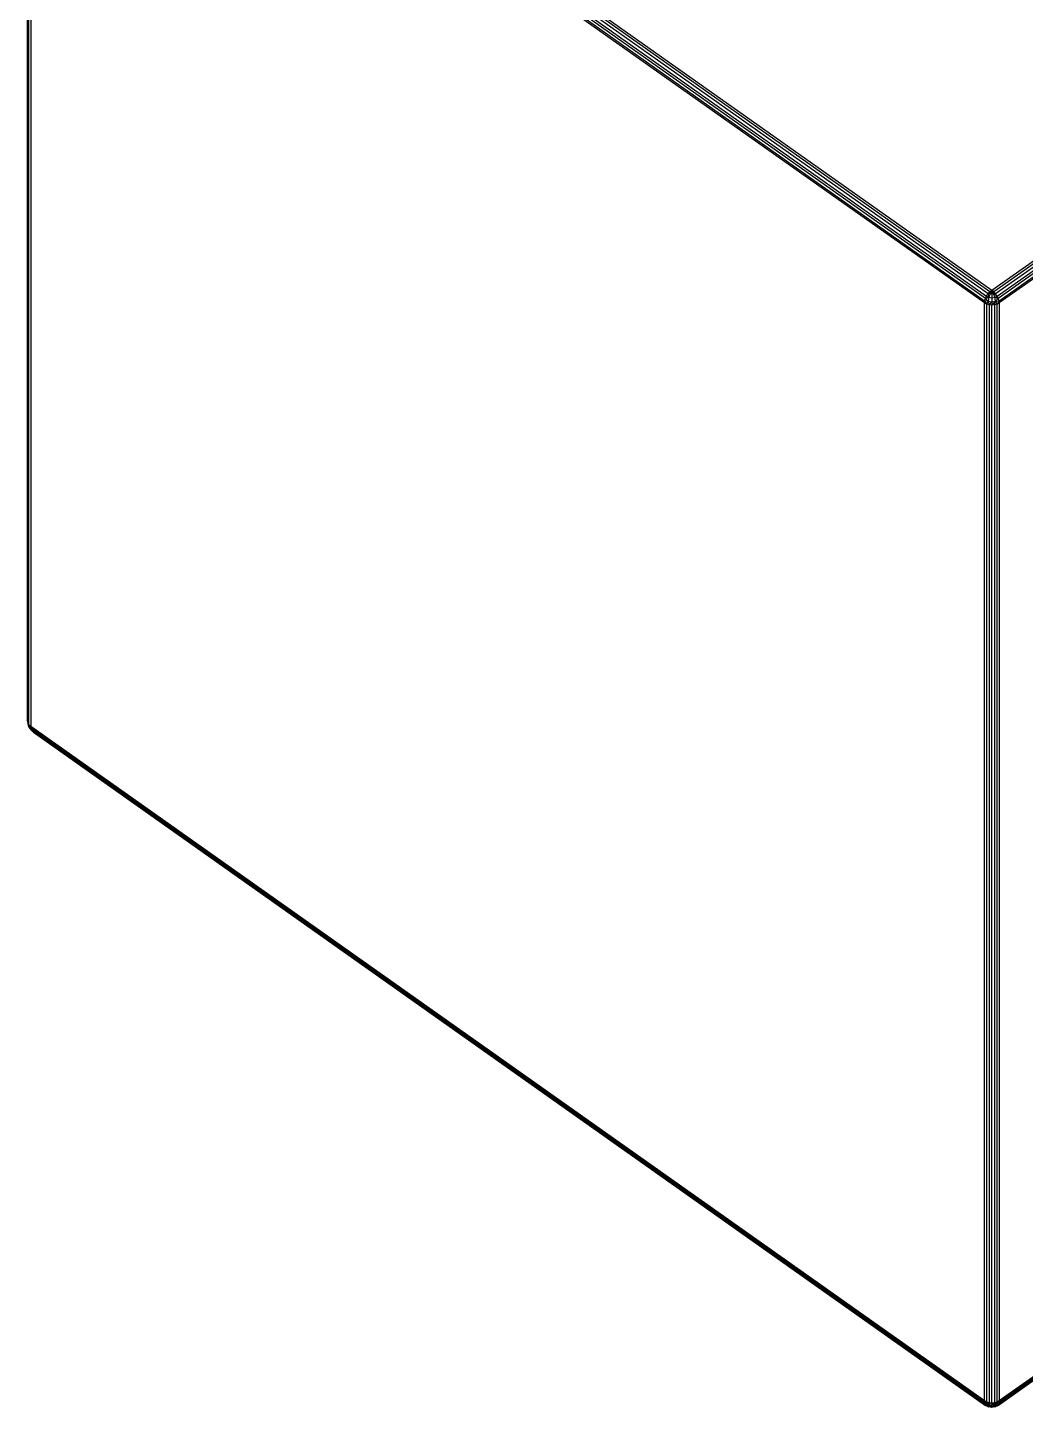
# Model space of a CAD drawing. Header units: millimetres. Extents: x 1918 to 7324, y -1954 to 2054.
# Drawn here: x 5493.7 to 5785, y 541.3 to 944.2 of the extents above; entities that cross this region are included whole.
import ezdxf

# ---------------------------------------------------------------- set-up
doc = ezdxf.new("R2010")
doc.units = ezdxf.units.MM

msp = doc.modelspace()

# ---------------------------------------------------------------- linework, layer by layer
for p, q in [((5774.68, 867.03), (5496.19, 1063.96)), ((5496.75, 1064.43), (5775.24, 867.51)), ((5493.67, 741.7), (5493.67, 1062.25)), ((5493.78, 1061.69), (5493.78, 741.14)), ((5494.08, 740.61), (5494.08, 1061.17)), ((5494.57, 1060.72), (5494.57, 740.16)), ((5773.06, 863.79), (5494.57, 1060.72)), ((5494.65, 1061.33), (5773.14, 864.41)), ((5773.36, 865.09), (5494.86, 1062.01)), ((5495.21, 1062.7), (5773.7, 865.78)), ((5774.15, 866.45), (5495.66, 1063.37)), ((5775.24, 867.51), (5883, 943.7)), ((5883, 942.83), (5775.8, 867.03)), ((5883, 941.88), (5776.33, 866.45)), ((5776.78, 865.78), (5883.01, 940.89)), ((5883.01, 939.96), (5777.12, 865.09)), ((5777.34, 864.41), (5883.01, 939.13)), ((5883.01, 938.46), (5777.42, 863.79)), ((5773.7, 865.78), (5774.15, 866.45)), ((5774.15, 866.45), (5774.68, 867.03)), ((5774.79, 866.57), (5774.15, 866.45)), ((5774.15, 866.45), (5774.41, 865.45)), ((5774.79, 866.57), (5774.41, 865.45)), ((5774.68, 867.03), (5775.24, 867.51)), ((5774.68, 867.03), (5774.79, 866.57)), ((5775.24, 867.51), (5774.79, 866.57)), ((5774.79, 866.57), (5775.24, 866.51)), ((5775.69, 866.57), (5775.24, 867.51)), ((5775.24, 867.51), (5775.24, 866.51)), ((5775.8, 867.03), (5775.24, 867.51)), ((5775.24, 866.51), (5775.69, 866.57)), ((5775.24, 866.51), (5775.24, 865.33)), ((5775.69, 866.57), (5775.8, 867.03)), ((5776.07, 865.45), (5775.69, 866.57)), ((5775.69, 866.57), (5776.33, 866.45)), ((5776.78, 865.78), (5775.69, 866.57)), ((5776.33, 866.45), (5775.8, 867.03)), ((5776.78, 865.78), (5776.33, 866.45)), ((5773.06, 863.79), (5773.14, 864.41)), ((5773.06, 543.24), (5773.06, 863.79)), ((5773.7, 863.45), (5773.06, 863.79)), ((5773.14, 864.41), (5773.36, 865.09)), ((5774.15, 864.31), (5773.14, 864.41)), ((5773.14, 864.41), (5773.7, 863.45)), ((5773.36, 865.09), (5773.7, 865.78)), ((5773.36, 865.09), (5774.41, 865.45)), ((5774.15, 864.31), (5773.36, 865.09)), ((5773.7, 865.78), (5774.41, 865.45)), ((5774.15, 864.31), (5773.7, 863.45)), ((5774.44, 863.23), (5773.7, 863.45)), ((5773.7, 863.45), (5773.7, 542.89)), ((5774.41, 865.45), (5774.15, 864.31)), ((5774.15, 864.31), (5775.24, 864.15)), ((5774.15, 864.31), (5774.44, 863.23)), ((5774.41, 865.45), (5775.24, 865.33)), ((5775.24, 864.15), (5774.44, 863.23)), ((5774.44, 863.23), (5774.44, 542.67)), ((5775.24, 863.15), (5774.44, 863.23)), ((5775.24, 865.33), (5776.07, 865.45)), ((5775.24, 865.33), (5775.24, 864.15)), ((5775.24, 864.15), (5776.33, 864.31)), ((5775.24, 863.15), (5776.33, 864.31)), ((5775.24, 864.15), (5775.24, 863.15)), ((5776.04, 863.23), (5775.24, 863.15)), ((5775.24, 542.6), (5775.24, 863.15)), ((5776.04, 863.23), (5776.33, 864.31)), ((5776.78, 863.45), (5776.04, 863.23)), ((5776.04, 863.23), (5776.04, 542.67)), ((5776.07, 865.45), (5776.78, 865.78)), ((5776.33, 864.31), (5776.07, 865.45)), ((5776.07, 865.45), (5777.12, 865.09)), ((5777.12, 865.09), (5776.33, 864.31)), ((5776.33, 864.31), (5777.34, 864.41)), ((5776.78, 863.45), (5776.33, 864.31)), ((5777.12, 865.09), (5776.78, 865.78)), ((5777.34, 864.41), (5776.78, 863.45)), ((5777.42, 863.79), (5776.78, 863.45)), ((5776.78, 542.89), (5776.78, 863.45)), ((5777.34, 864.41), (5777.12, 865.09)), ((5777.42, 863.79), (5777.34, 864.41)), ((5777.42, 863.79), (5777.42, 543.24)), ((5493.67, 741.7), (5493.78, 741.14)), ((5493.78, 741.14), (5494.08, 740.61)), ((5494.04, 740.13), (5493.78, 741.14)), ((5493.78, 741.14), (5493.8, 740.93)), ((5494.04, 740.13), (5493.8, 740.93)), ((5494.04, 740.13), (5494.08, 740.61)), ((5494.38, 739.48), (5494.04, 740.13)), ((5494.6, 739.81), (5494.04, 740.13)), ((5494.18, 739.98), (5494.04, 740.13)), ((5494.08, 740.61), (5494.57, 740.16)), ((5494.08, 740.61), (5494.6, 739.81)), ((5494.2, 739.92), (5494.18, 739.98)), ((5494.27, 739.89), (5494.18, 739.98)), ((5494.29, 739.81), (5494.2, 739.92)), ((5494.29, 739.81), (5494.27, 739.89)), ((5494.5, 739.66), (5494.27, 739.89)), ((5494.72, 739.26), (5494.29, 739.81)), ((5494.92, 738.93), (5494.38, 739.48)), ((5494.38, 739.48), (5494.76, 739.2)), ((5494.72, 739.26), (5494.5, 739.66)), ((5494.67, 739.48), (5494.5, 739.66)), ((5494.57, 740.16), (5773.06, 543.24)), ((5494.6, 739.81), (5494.57, 740.16)), ((5494.67, 739.48), (5494.6, 739.81)), ((5773.07, 542.9), (5494.6, 739.81)), ((5494.67, 739.48), (5773.11, 542.6)), ((5494.72, 739.26), (5494.67, 739.48)), ((5494.76, 739.2), (5494.72, 739.26)), ((5494.76, 739.2), (5494.79, 739.17)), ((5494.79, 739.17), (5773.16, 542.34)), ((5494.89, 739.01), (5494.79, 739.17)), ((5494.92, 738.93), (5494.89, 739.01)), ((5494.94, 738.92), (5494.92, 738.93)), ((5494.97, 738.88), (5494.94, 738.92)), ((5495.17, 738.63), (5494.97, 738.88)), ((5494.97, 738.88), (5773.23, 542.12)), ((5495.43, 738.4), (5495.17, 738.63)), ((5773.32, 541.95), (5495.17, 738.63)), ((5495.43, 738.4), (5773.43, 541.83)), ((6055.05, 738.4), (5777.05, 541.83)), ((5777.16, 541.95), (6055.31, 738.63)), ((5777.25, 542.12), (6055.49, 738.86)), ((5777.32, 542.34), (6055.69, 739.17)), ((5777.37, 542.6), (6055.81, 739.48)), ((5777.41, 542.9), (6055.88, 739.81)), ((5777.42, 543.24), (6055.91, 740.16)), ((5773.06, 543.24), (5773.7, 542.89)), ((5773.07, 543.05), (5773.06, 543.24)), ((5773.29, 542.9), (5773.07, 543.05)), ((5773.07, 542.9), (5773.07, 543.05)), ((5773.11, 542.6), (5773.07, 542.9)), ((5774.04, 542.13), (5773.07, 542.9)), ((5773.07, 542.9), (5773.29, 542.9)), ((5773.16, 542.34), (5773.11, 542.6)), ((5774.04, 542.13), (5773.11, 542.6)), ((5773.11, 542.6), (5774.11, 541.68)), ((5773.2, 542.21), (5773.16, 542.34)), ((5773.96, 541.79), (5773.16, 542.34)), ((5773.2, 542.21), (5773.57, 541.95)), ((5773.23, 542.12), (5773.2, 542.21)), ((5773.29, 542.02), (5773.23, 542.12)), ((5773.57, 541.95), (5773.23, 542.12)), ((5773.23, 542.12), (5773.79, 541.74)), ((5773.29, 542.9), (5773.7, 542.89)), ((5773.29, 542.02), (5773.64, 541.77)), ((5773.32, 541.95), (5773.29, 542.02)), ((5773.43, 541.83), (5773.32, 541.95)), ((5773.32, 541.95), (5773.64, 541.77)), ((5773.56, 541.75), (5773.43, 541.83)), ((5773.76, 541.66), (5773.56, 541.75)), ((5773.92, 541.77), (5773.57, 541.95)), ((5773.64, 541.77), (5773.71, 541.73)), ((5773.7, 542.89), (5774.44, 542.67)), ((5773.7, 542.89), (5774.04, 542.13)), ((5773.79, 541.74), (5773.71, 541.73)), ((5773.95, 541.59), (5773.71, 541.73)), ((5773.95, 541.59), (5773.76, 541.66)), ((5773.79, 541.74), (5773.84, 541.7)), ((5773.84, 541.7), (5773.95, 541.59)), ((5773.96, 541.79), (5773.92, 541.77)), ((5774.11, 541.68), (5773.92, 541.77)), ((5774.02, 541.55), (5773.95, 541.59)), ((5774.11, 541.68), (5773.96, 541.79)), ((5774.04, 541.56), (5774.02, 541.55)), ((5774.44, 542.67), (5774.04, 542.13)), ((5775.24, 542.6), (5774.04, 542.13)), ((5774.04, 542.13), (5774.11, 541.68)), ((5775.24, 541.47), (5774.04, 542.13)), ((5775.24, 541.93), (5774.04, 542.13)), ((5774.04, 541.56), (5774.22, 541.43)), ((5774.11, 541.68), (5774.22, 541.43)), ((5775.24, 541.26), (5774.11, 541.68)), ((5775.24, 541.47), (5774.11, 541.68)), ((5774.22, 541.43), (5774.38, 541.39)), ((5774.86, 541.33), (5774.38, 541.39)), ((5774.44, 542.67), (5775.24, 542.6)), ((5775.24, 541.26), (5774.86, 541.33)), ((5775.24, 542.6), (5776.04, 542.67)), ((5776.04, 542.67), (5775.24, 541.93)), ((5775.24, 542.6), (5775.24, 541.93)), ((5776.44, 542.13), (5775.24, 541.93)), ((5775.24, 541.93), (5775.24, 541.47)), ((5776.37, 541.68), (5775.24, 541.93)), ((5776.37, 541.68), (5775.24, 541.47)), ((5775.24, 541.47), (5775.24, 541.26)), ((5776.26, 541.43), (5775.24, 541.47)), ((5775.62, 541.33), (5775.24, 541.26)), ((5776.1, 541.39), (5775.62, 541.33)), ((5776.04, 542.67), (5776.78, 542.89)), ((5776.44, 542.13), (5776.04, 542.67)), ((5776.1, 541.39), (5776.26, 541.43)), ((5777.16, 541.95), (5776.26, 541.43)), ((5776.88, 541.74), (5776.26, 541.43)), ((5776.26, 541.43), (5776.37, 541.68)), ((5776.39, 541.69), (5776.37, 541.68)), ((5776.39, 541.69), (5776.44, 542.13)), ((5776.39, 541.69), (5776.52, 541.79)), ((5776.56, 541.77), (5776.39, 541.69)), ((5777.41, 542.9), (5776.44, 542.13)), ((5776.44, 542.13), (5776.78, 542.89)), ((5776.8, 542.31), (5776.44, 542.13)), ((5776.6, 542.17), (5776.44, 542.13)), ((5776.52, 541.79), (5777.32, 542.34)), ((5776.56, 541.77), (5776.52, 541.79)), ((5777.16, 541.95), (5776.56, 541.77)), ((5776.91, 541.95), (5776.56, 541.77)), ((5776.8, 542.31), (5776.6, 542.17)), ((5777.12, 542.29), (5776.6, 542.17)), ((5776.78, 542.89), (5777.42, 543.24)), ((5776.78, 542.89), (5777.41, 542.9)), ((5777.37, 542.6), (5776.8, 542.31)), ((5776.92, 541.75), (5776.88, 541.74)), ((5777.28, 542.21), (5776.91, 541.95)), ((5777.25, 542.12), (5776.91, 541.95)), ((5776.98, 541.79), (5776.92, 541.75)), ((5777.05, 541.83), (5776.98, 541.79)), ((5777.16, 541.95), (5777.05, 541.83)), ((5777.12, 542.29), (5777.34, 542.45)), ((5777.32, 542.34), (5777.12, 542.29)), ((5777.25, 542.12), (5777.16, 541.95)), ((5777.28, 542.21), (5777.25, 542.12)), ((5777.32, 542.34), (5777.28, 542.21)), ((5777.34, 542.45), (5777.32, 542.34)), ((5777.37, 542.6), (5777.34, 542.45)), ((5777.41, 542.9), (5777.37, 542.6)), ((5777.42, 543.24), (5777.41, 542.9))]:
    msp.add_line(p, q)

doc.saveas('drawing.dxf')
